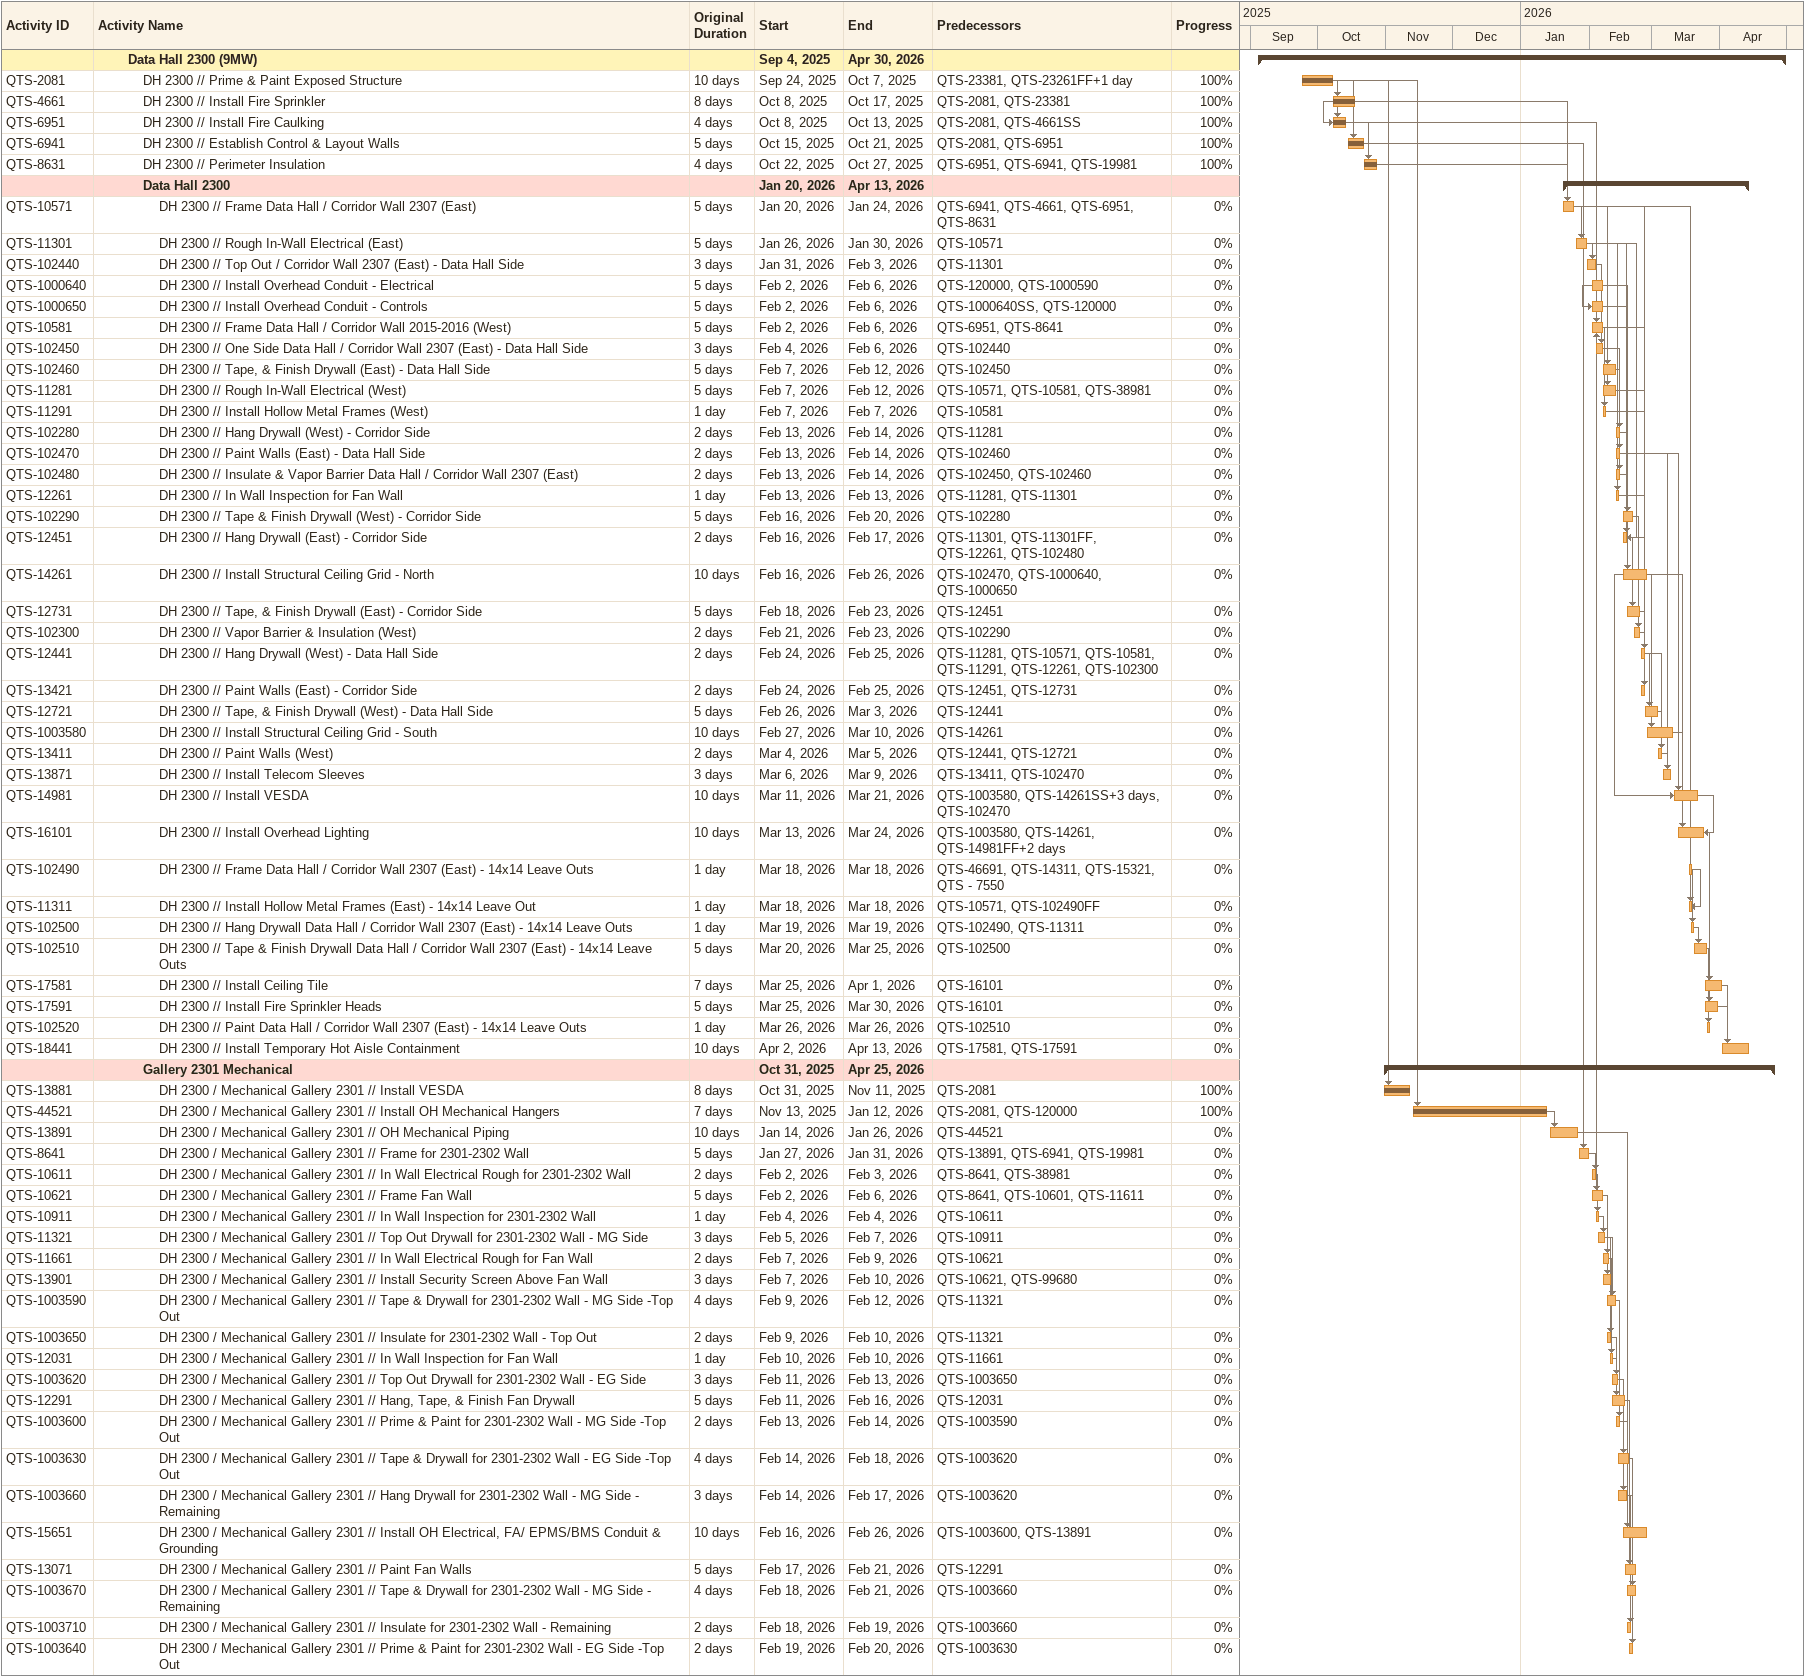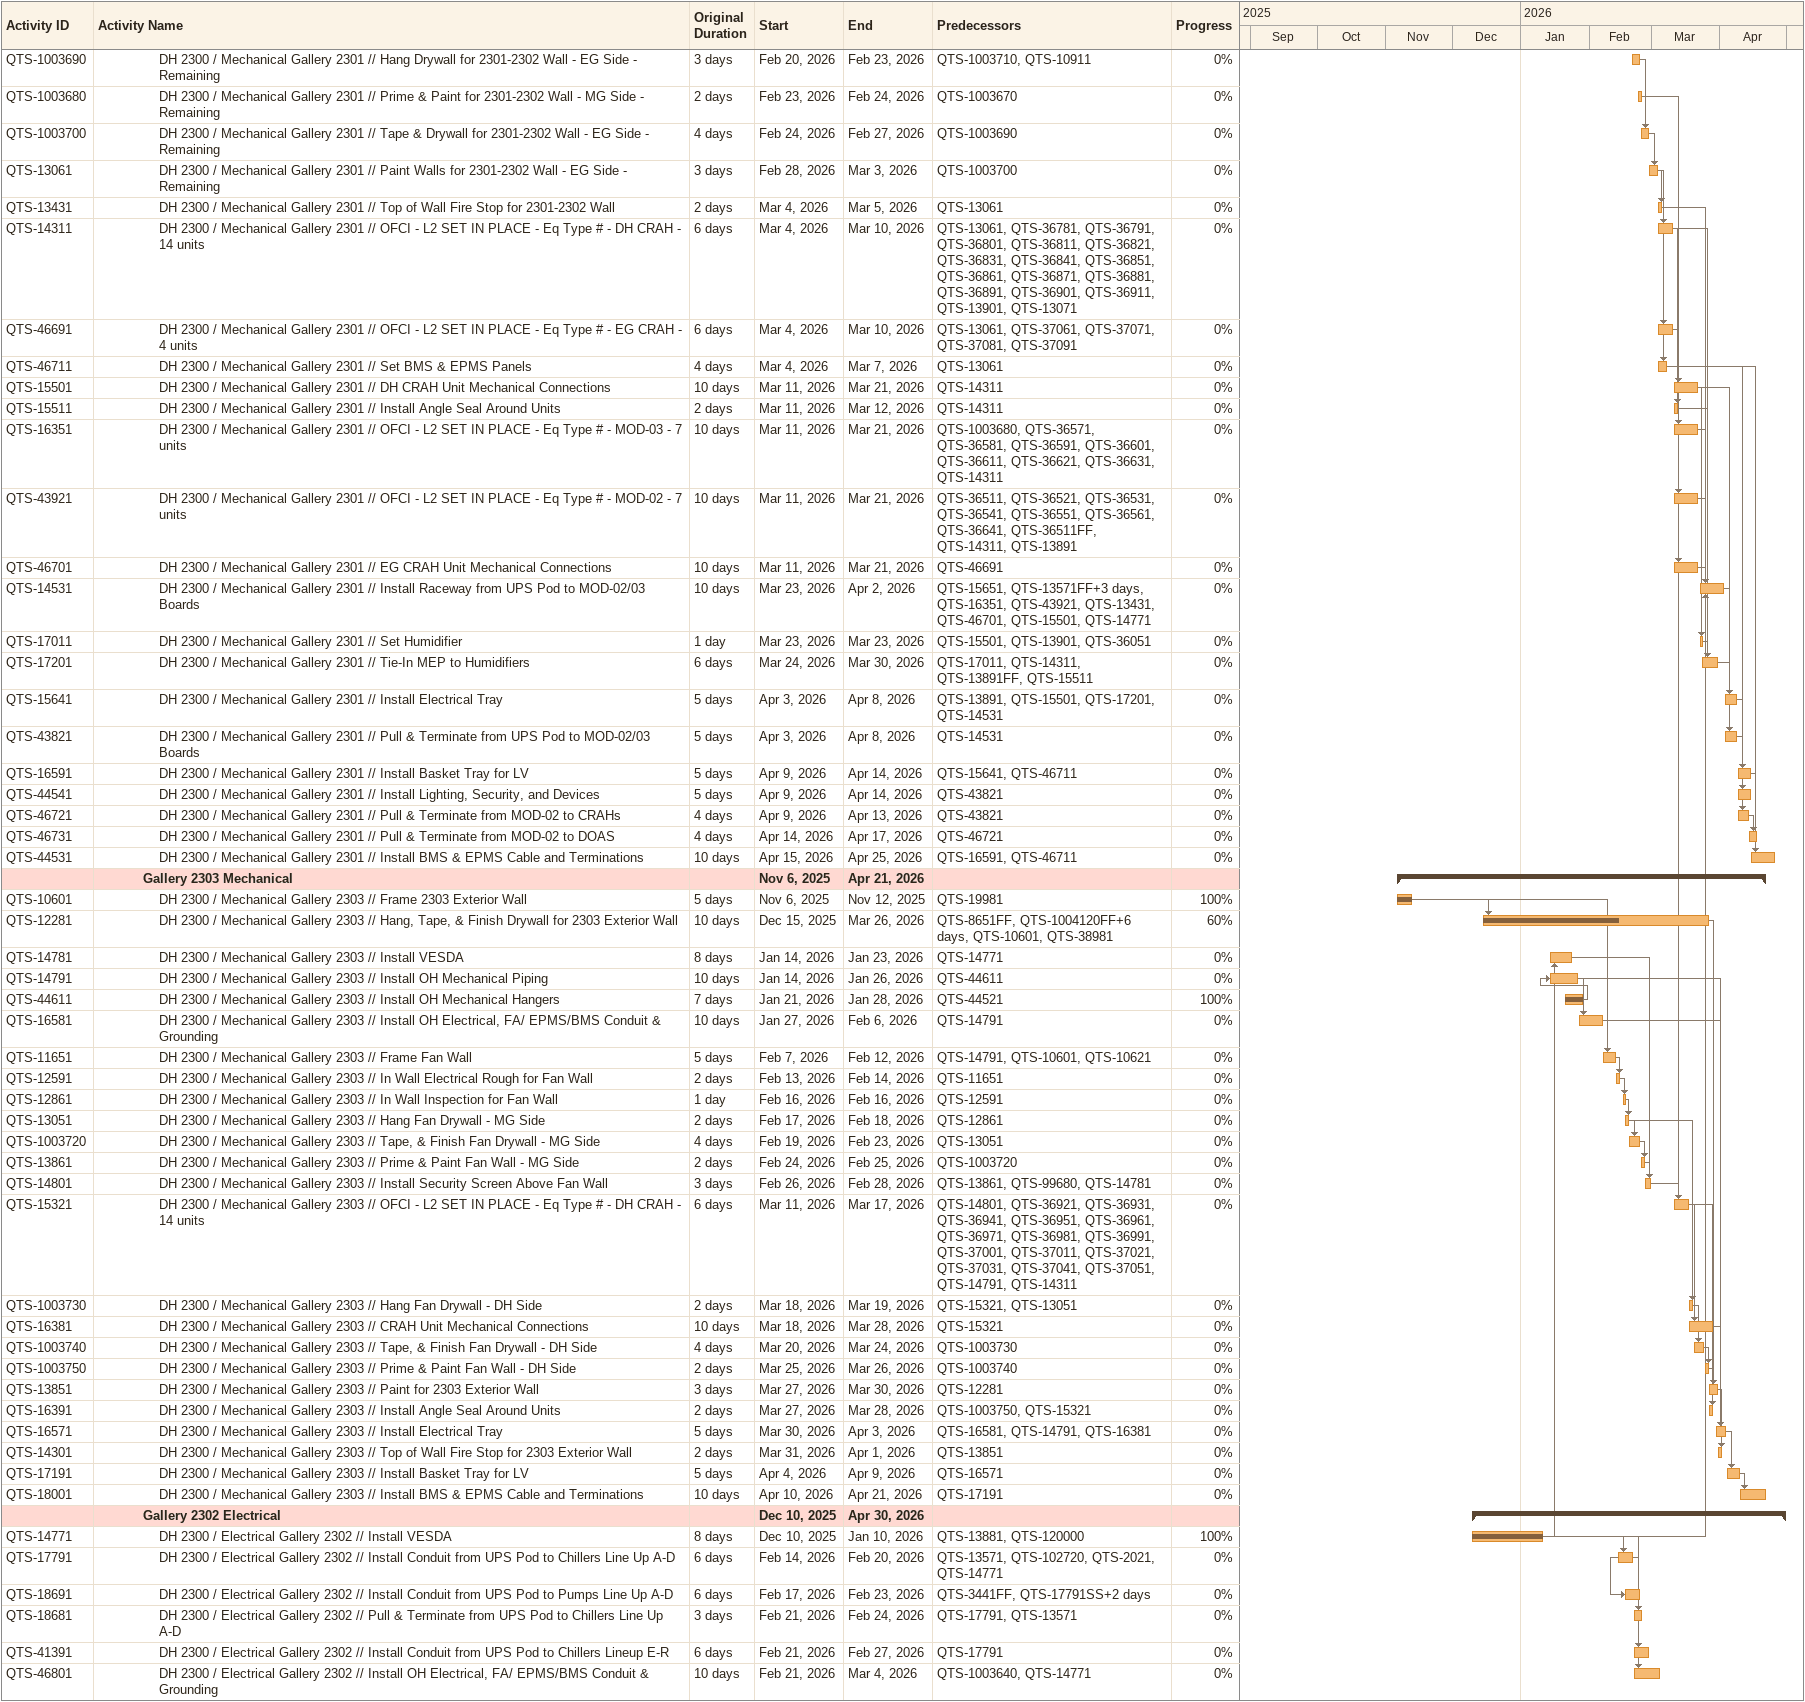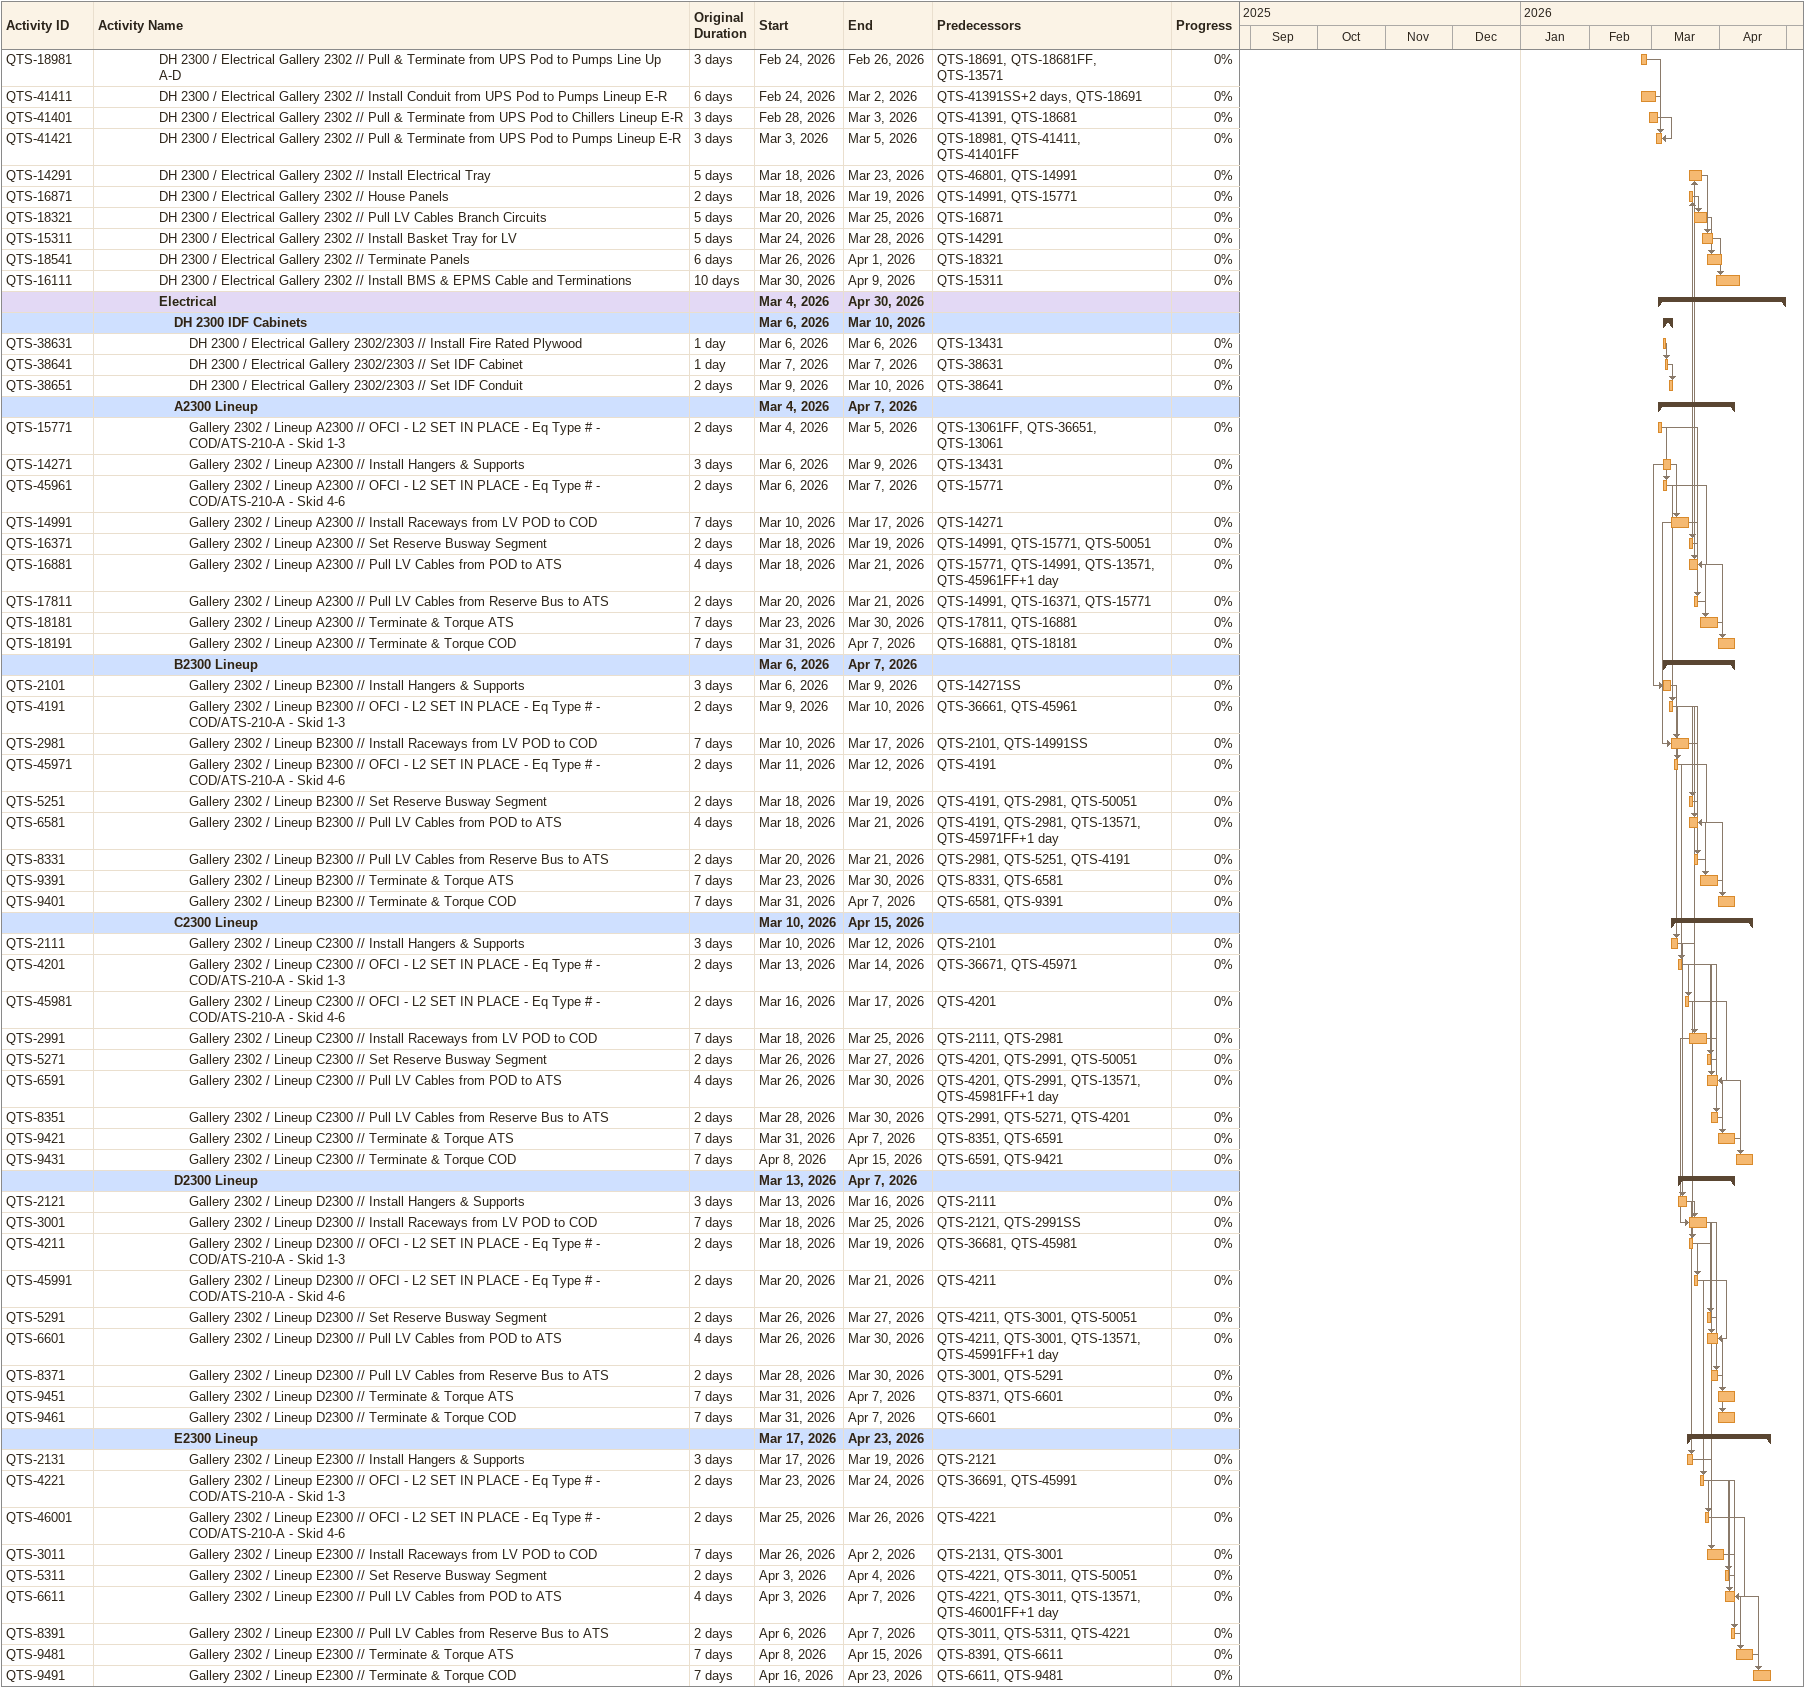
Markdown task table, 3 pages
| ID | Level | Task | Original duration | Start | Finish | Predecessors | % complete |
|---|---|---|---|---|---|---|---|
|  | 3 | **Data Hall 2300 (9MW)** |  | 2025-09-04 | 2026-04-30 |  |  |
| QTS-2081 | 4 | DH 2300 // Prime & Paint Exposed Structure | 10d | 2025-09-24 | 2025-10-07 | QTS-23381, QTS-23261FF+1d | 100 |
| QTS-4661 | 4 | DH 2300 // Install Fire Sprinkler | 8d | 2025-10-08 | 2025-10-17 | QTS-2081, QTS-23381 | 100 |
| QTS-6951 | 4 | DH 2300 // Install Fire Caulking | 4d | 2025-10-08 | 2025-10-13 | QTS-2081, QTS-4661SS | 100 |
| QTS-6941 | 4 | DH 2300 // Establish Control & Layout Walls | 5d | 2025-10-15 | 2025-10-21 | QTS-2081, QTS-6951 | 100 |
| QTS-8631 | 4 | DH 2300 // Perimeter Insulation | 4d | 2025-10-22 | 2025-10-27 | QTS-6951, QTS-6941, QTS-19981 | 100 |
|  | 4 | **Data Hall 2300** |  | 2026-01-20 | 2026-04-13 |  |  |
| QTS-10571 | 5 | DH 2300 // Frame Data Hall / Corridor Wall 2307 (East) | 5d | 2026-01-20 | 2026-01-24 | QTS-6941, QTS-4661, QTS-6951, QTS-8631 | 0 |
| QTS-11301 | 5 | DH 2300 // Rough In-Wall Electrical (East) | 5d | 2026-01-26 | 2026-01-30 | QTS-10571 | 0 |
| QTS-102440 | 5 | DH 2300 // Top Out / Corridor Wall 2307 (East) - Data Hall Side | 3d | 2026-01-31 | 2026-02-03 | QTS-11301 | 0 |
| QTS-1000640 | 5 | DH 2300 // Install Overhead Conduit - Electrical | 5d | 2026-02-02 | 2026-02-06 | QTS-120000, QTS-1000590 | 0 |
| QTS-1000650 | 5 | DH 2300 // Install Overhead Conduit - Controls | 5d | 2026-02-02 | 2026-02-06 | QTS-1000640SS, QTS-120000 | 0 |
| QTS-10581 | 5 | DH 2300 // Frame Data Hall / Corridor Wall 2015-2016 (West) | 5d | 2026-02-02 | 2026-02-06 | QTS-6951, QTS-8641 | 0 |
| QTS-102450 | 5 | DH 2300 // One Side Data Hall / Corridor Wall 2307 (East) - Data Hall Side | 3d | 2026-02-04 | 2026-02-06 | QTS-102440 | 0 |
| QTS-102460 | 5 | DH 2300 // Tape, & Finish Drywall (East) - Data Hall Side | 5d | 2026-02-07 | 2026-02-12 | QTS-102450 | 0 |
| QTS-11281 | 5 | DH 2300 // Rough In-Wall Electrical (West) | 5d | 2026-02-07 | 2026-02-12 | QTS-10571, QTS-10581, QTS-38981 | 0 |
| QTS-11291 | 5 | DH 2300 // Install Hollow Metal Frames (West) | 1d | 2026-02-07 | 2026-02-07 | QTS-10581 | 0 |
| QTS-102280 | 5 | DH 2300 // Hang Drywall (West) - Corridor Side | 2d | 2026-02-13 | 2026-02-14 | QTS-11281 | 0 |
| QTS-102470 | 5 | DH 2300 // Paint Walls (East) - Data Hall Side | 2d | 2026-02-13 | 2026-02-14 | QTS-102460 | 0 |
| QTS-102480 | 5 | DH 2300 // Insulate & Vapor Barrier Data Hall / Corridor Wall 2307 (East) | 2d | 2026-02-13 | 2026-02-14 | QTS-102450, QTS-102460 | 0 |
| QTS-12261 | 5 | DH 2300 // In Wall Inspection for Fan Wall | 1d | 2026-02-13 | 2026-02-13 | QTS-11281, QTS-11301 | 0 |
| QTS-102290 | 5 | DH 2300 // Tape & Finish Drywall (West) - Corridor Side | 5d | 2026-02-16 | 2026-02-20 | QTS-102280 | 0 |
| QTS-12451 | 5 | DH 2300 // Hang Drywall (East) - Corridor Side | 2d | 2026-02-16 | 2026-02-17 | QTS-11301, QTS-11301FF, QTS-12261, QTS-102480 | 0 |
| QTS-14261 | 5 | DH 2300 // Install Structural Ceiling Grid - North | 10d | 2026-02-16 | 2026-02-26 | QTS-102470, QTS-1000640, QTS-1000650 | 0 |
| QTS-12731 | 5 | DH 2300 // Tape, & Finish Drywall (East) - Corridor Side | 5d | 2026-02-18 | 2026-02-23 | QTS-12451 | 0 |
| QTS-102300 | 5 | DH 2300 // Vapor Barrier & Insulation (West) | 2d | 2026-02-21 | 2026-02-23 | QTS-102290 | 0 |
| QTS-12441 | 5 | DH 2300 // Hang Drywall (West) - Data Hall Side | 2d | 2026-02-24 | 2026-02-25 | QTS-11281, QTS-10571, QTS-10581, QTS-11291, QTS-12261, QTS-102300 | 0 |
| QTS-13421 | 5 | DH 2300 // Paint Walls (East) - Corridor Side | 2d | 2026-02-24 | 2026-02-25 | QTS-12451, QTS-12731 | 0 |
| QTS-12721 | 5 | DH 2300 // Tape, & Finish Drywall (West) - Data Hall Side | 5d | 2026-02-26 | 2026-03-03 | QTS-12441 | 0 |
| QTS-1003580 | 5 | DH 2300 // Install Structural Ceiling Grid - South | 10d | 2026-02-27 | 2026-03-10 | QTS-14261 | 0 |
| QTS-13411 | 5 | DH 2300 // Paint Walls (West) | 2d | 2026-03-04 | 2026-03-05 | QTS-12441, QTS-12721 | 0 |
| QTS-13871 | 5 | DH 2300 // Install Telecom Sleeves | 3d | 2026-03-06 | 2026-03-09 | QTS-13411, QTS-102470 | 0 |
| QTS-14981 | 5 | DH 2300 // Install VESDA | 10d | 2026-03-11 | 2026-03-21 | QTS-1003580, QTS-14261SS+3d, QTS-102470 | 0 |
| QTS-16101 | 5 | DH 2300 // Install Overhead Lighting | 10d | 2026-03-13 | 2026-03-24 | QTS-1003580, QTS-14261, QTS-14981FF+2d | 0 |
| QTS-102490 | 5 | DH 2300 // Frame Data Hall / Corridor Wall 2307 (East) - 14x14 Leave Outs | 1d | 2026-03-18 | 2026-03-18 | QTS-46691, QTS-14311, QTS-15321, QTS - 7550 | 0 |
| QTS-11311 | 5 | DH 2300 // Install Hollow Metal Frames (East) - 14x14 Leave Out | 1d | 2026-03-18 | 2026-03-18 | QTS-10571, QTS-102490FF | 0 |
| QTS-102500 | 5 | DH 2300 // Hang Drywall Data Hall / Corridor Wall 2307 (East) - 14x14 Leave Outs | 1d | 2026-03-19 | 2026-03-19 | QTS-102490, QTS-11311 | 0 |
| QTS-102510 | 5 | DH 2300 // Tape & Finish Drywall Data Hall / Corridor Wall 2307 (East) - 14x14 Leave Outs | 5d | 2026-03-20 | 2026-03-25 | QTS-102500 | 0 |
| QTS-17581 | 5 | DH 2300 // Install Ceiling Tile | 7d | 2026-03-25 | 2026-04-01 | QTS-16101 | 0 |
| QTS-17591 | 5 | DH 2300 // Install Fire Sprinkler Heads | 5d | 2026-03-25 | 2026-03-30 | QTS-16101 | 0 |
| QTS-102520 | 5 | DH 2300 // Paint Data Hall / Corridor Wall 2307 (East) - 14x14 Leave Outs | 1d | 2026-03-26 | 2026-03-26 | QTS-102510 | 0 |
| QTS-18441 | 5 | DH 2300 // Install Temporary Hot Aisle Containment | 10d | 2026-04-02 | 2026-04-13 | QTS-17581, QTS-17591 | 0 |
|  | 4 | **Gallery 2301 Mechanical** |  | 2025-10-31 | 2026-04-25 |  |  |
| QTS-13881 | 5 | DH 2300 / Mechanical Gallery 2301 // Install VESDA | 8d | 2025-10-31 | 2025-11-11 | QTS-2081 | 100 |
| QTS-44521 | 5 | DH 2300 / Mechanical Gallery 2301 // Install OH Mechanical Hangers | 7d | 2025-11-13 | 2026-01-12 | QTS-2081, QTS-120000 | 100 |
| QTS-13891 | 5 | DH 2300 / Mechanical Gallery 2301 // OH Mechanical Piping | 10d | 2026-01-14 | 2026-01-26 | QTS-44521 | 0 |
| QTS-8641 | 5 | DH 2300 / Mechanical Gallery 2301 // Frame for 2301-2302 Wall | 5d | 2026-01-27 | 2026-01-31 | QTS-13891, QTS-6941, QTS-19981 | 0 |
| QTS-10611 | 5 | DH 2300 / Mechanical Gallery 2301 // In Wall Electrical Rough for 2301-2302 Wall | 2d | 2026-02-02 | 2026-02-03 | QTS-8641, QTS-38981 | 0 |
| QTS-10621 | 5 | DH 2300 / Mechanical Gallery 2301 // Frame Fan Wall | 5d | 2026-02-02 | 2026-02-06 | QTS-8641, QTS-10601, QTS-11611 | 0 |
| QTS-10911 | 5 | DH 2300 / Mechanical Gallery 2301 // In Wall Inspection for 2301-2302 Wall | 1d | 2026-02-04 | 2026-02-04 | QTS-10611 | 0 |
| QTS-11321 | 5 | DH 2300 / Mechanical Gallery 2301 // Top Out Drywall for 2301-2302 Wall - MG Side | 3d | 2026-02-05 | 2026-02-07 | QTS-10911 | 0 |
| QTS-11661 | 5 | DH 2300 / Mechanical Gallery 2301 // In Wall Electrical Rough for Fan Wall | 2d | 2026-02-07 | 2026-02-09 | QTS-10621 | 0 |
| QTS-13901 | 5 | DH 2300 / Mechanical Gallery 2301 // Install Security Screen Above Fan Wall | 3d | 2026-02-07 | 2026-02-10 | QTS-10621, QTS-99680 | 0 |
| QTS-1003590 | 5 | DH 2300 / Mechanical Gallery 2301 // Tape & Drywall for 2301-2302 Wall - MG Side -Top Out | 4d | 2026-02-09 | 2026-02-12 | QTS-11321 | 0 |
| QTS-1003650 | 5 | DH 2300 / Mechanical Gallery 2301 // Insulate for 2301-2302 Wall - Top Out | 2d | 2026-02-09 | 2026-02-10 | QTS-11321 | 0 |
| QTS-12031 | 5 | DH 2300 / Mechanical Gallery 2301 // In Wall Inspection for Fan Wall | 1d | 2026-02-10 | 2026-02-10 | QTS-11661 | 0 |
| QTS-1003620 | 5 | DH 2300 / Mechanical Gallery 2301 // Top Out Drywall for 2301-2302 Wall - EG Side | 3d | 2026-02-11 | 2026-02-13 | QTS-1003650 | 0 |
| QTS-12291 | 5 | DH 2300 / Mechanical Gallery 2301 // Hang, Tape, & Finish Fan Drywall | 5d | 2026-02-11 | 2026-02-16 | QTS-12031 | 0 |
| QTS-1003600 | 5 | DH 2300 / Mechanical Gallery 2301 // Prime & Paint for 2301-2302 Wall - MG Side -Top Out | 2d | 2026-02-13 | 2026-02-14 | QTS-1003590 | 0 |
| QTS-1003630 | 5 | DH 2300 / Mechanical Gallery 2301 // Tape & Drywall for 2301-2302 Wall - EG Side -Top Out | 4d | 2026-02-14 | 2026-02-18 | QTS-1003620 | 0 |
| QTS-1003660 | 5 | DH 2300 / Mechanical Gallery 2301 // Hang Drywall for 2301-2302 Wall - MG Side - Remaining | 3d | 2026-02-14 | 2026-02-17 | QTS-1003620 | 0 |
| QTS-15651 | 5 | DH 2300 / Mechanical Gallery 2301 // Install OH Electrical, FA/ EPMS/BMS Conduit & Grounding | 10d | 2026-02-16 | 2026-02-26 | QTS-1003600, QTS-13891 | 0 |
| QTS-13071 | 5 | DH 2300 / Mechanical Gallery 2301 // Paint Fan Walls | 5d | 2026-02-17 | 2026-02-21 | QTS-12291 | 0 |
| QTS-1003670 | 5 | DH 2300 / Mechanical Gallery 2301 // Tape & Drywall for 2301-2302 Wall - MG Side - Remaining | 4d | 2026-02-18 | 2026-02-21 | QTS-1003660 | 0 |
| QTS-1003710 | 5 | DH 2300 / Mechanical Gallery 2301 // Insulate for 2301-2302 Wall - Remaining | 2d | 2026-02-18 | 2026-02-19 | QTS-1003660 | 0 |
| QTS-1003640 | 5 | DH 2300 / Mechanical Gallery 2301 // Prime & Paint for 2301-2302 Wall - EG Side -Top Out | 2d | 2026-02-19 | 2026-02-20 | QTS-1003630 | 0 |
| QTS-1003690 | 5 | DH 2300 / Mechanical Gallery 2301 // Hang Drywall for 2301-2302 Wall - EG Side - Remaining | 3d | 2026-02-20 | 2026-02-23 | QTS-1003710, QTS-10911 | 0 |
| QTS-1003680 | 5 | DH 2300 / Mechanical Gallery 2301 // Prime & Paint for 2301-2302 Wall - MG Side - Remaining | 2d | 2026-02-23 | 2026-02-24 | QTS-1003670 | 0 |
| QTS-1003700 | 5 | DH 2300 / Mechanical Gallery 2301 // Tape & Drywall for 2301-2302 Wall - EG Side - Remaining | 4d | 2026-02-24 | 2026-02-27 | QTS-1003690 | 0 |
| QTS-13061 | 5 | DH 2300 / Mechanical Gallery 2301 // Paint Walls for 2301-2302 Wall - EG Side - Remaining | 3d | 2026-02-28 | 2026-03-03 | QTS-1003700 | 0 |
| QTS-13431 | 5 | DH 2300 / Mechanical Gallery 2301 // Top of Wall Fire Stop for 2301-2302 Wall | 2d | 2026-03-04 | 2026-03-05 | QTS-13061 | 0 |
| QTS-14311 | 5 | DH 2300 / Mechanical Gallery 2301 // OFCI - L2 SET IN PLACE - Eq Type # - DH CRAH - 14 units | 6d | 2026-03-04 | 2026-03-10 | QTS-13061, QTS-36781, QTS-36791, QTS-36801, QTS-36811, QTS-36821, QTS-36831, QTS-36841, QTS-36851, QTS-36861, QTS-36871, QTS-36881, QTS-36891, QTS-36901, QTS-36911, QTS-13901, QTS-13071 | 0 |
| QTS-46691 | 5 | DH 2300 / Mechanical Gallery 2301 // OFCI - L2 SET IN PLACE - Eq Type # - EG CRAH - 4 units | 6d | 2026-03-04 | 2026-03-10 | QTS-13061, QTS-37061, QTS-37071, QTS-37081, QTS-37091 | 0 |
| QTS-46711 | 5 | DH 2300 / Mechanical Gallery 2301 // Set BMS & EPMS Panels | 4d | 2026-03-04 | 2026-03-07 | QTS-13061 | 0 |
| QTS-15501 | 5 | DH 2300 / Mechanical Gallery 2301 // DH CRAH Unit Mechanical Connections | 10d | 2026-03-11 | 2026-03-21 | QTS-14311 | 0 |
| QTS-15511 | 5 | DH 2300 / Mechanical Gallery 2301 // Install Angle Seal Around Units | 2d | 2026-03-11 | 2026-03-12 | QTS-14311 | 0 |
| QTS-16351 | 5 | DH 2300 / Mechanical Gallery 2301 // OFCI - L2 SET IN PLACE - Eq Type # - MOD-03 - 7 units | 10d | 2026-03-11 | 2026-03-21 | QTS-1003680, QTS-36571, QTS-36581, QTS-36591, QTS-36601, QTS-36611, QTS-36621, QTS-36631, QTS-14311 | 0 |
| QTS-43921 | 5 | DH 2300 / Mechanical Gallery 2301 // OFCI - L2 SET IN PLACE - Eq Type # - MOD-02 - 7 units | 10d | 2026-03-11 | 2026-03-21 | QTS-36511, QTS-36521, QTS-36531, QTS-36541, QTS-36551, QTS-36561, QTS-36641, QTS-36511FF, QTS-14311, QTS-13891 | 0 |
| QTS-46701 | 5 | DH 2300 / Mechanical Gallery 2301 // EG CRAH Unit Mechanical Connections | 10d | 2026-03-11 | 2026-03-21 | QTS-46691 | 0 |
| QTS-14531 | 5 | DH 2300 / Mechanical Gallery 2301 // Install Raceway from UPS Pod to MOD-02/03 Boards | 10d | 2026-03-23 | 2026-04-02 | QTS-15651, QTS-13571FF+3d, QTS-16351, QTS-43921, QTS-13431, QTS-46701, QTS-15501, QTS-14771 | 0 |
| QTS-17011 | 5 | DH 2300 / Mechanical Gallery 2301 // Set Humidifier | 1d | 2026-03-23 | 2026-03-23 | QTS-15501, QTS-13901, QTS-36051 | 0 |
| QTS-17201 | 5 | DH 2300 / Mechanical Gallery 2301 // Tie-In MEP to Humidifiers | 6d | 2026-03-24 | 2026-03-30 | QTS-17011, QTS-14311, QTS-13891FF, QTS-15511 | 0 |
| QTS-15641 | 5 | DH 2300 / Mechanical Gallery 2301 // Install Electrical Tray | 5d | 2026-04-03 | 2026-04-08 | QTS-13891, QTS-15501, QTS-17201, QTS-14531 | 0 |
| QTS-43821 | 5 | DH 2300 / Mechanical Gallery 2301 // Pull & Terminate from UPS Pod to MOD-02/03 Boards | 5d | 2026-04-03 | 2026-04-08 | QTS-14531 | 0 |
| QTS-16591 | 5 | DH 2300 / Mechanical Gallery 2301 // Install Basket Tray for LV | 5d | 2026-04-09 | 2026-04-14 | QTS-15641, QTS-46711 | 0 |
| QTS-44541 | 5 | DH 2300 / Mechanical Gallery 2301 // Install Lighting, Security, and Devices | 5d | 2026-04-09 | 2026-04-14 | QTS-43821 | 0 |
| QTS-46721 | 5 | DH 2300 / Mechanical Gallery 2301 // Pull & Terminate from MOD-02 to CRAHs | 4d | 2026-04-09 | 2026-04-13 | QTS-43821 | 0 |
| QTS-46731 | 5 | DH 2300 / Mechanical Gallery 2301 // Pull & Terminate from MOD-02 to DOAS | 4d | 2026-04-14 | 2026-04-17 | QTS-46721 | 0 |
| QTS-44531 | 5 | DH 2300 / Mechanical Gallery 2301 // Install BMS & EPMS Cable and Terminations | 10d | 2026-04-15 | 2026-04-25 | QTS-16591, QTS-46711 | 0 |
|  | 4 | **Gallery 2303 Mechanical** |  | 2025-11-06 | 2026-04-21 |  |  |
| QTS-10601 | 5 | DH 2300 / Mechanical Gallery 2303 // Frame 2303 Exterior Wall | 5d | 2025-11-06 | 2025-11-12 | QTS-19981 | 100 |
| QTS-12281 | 5 | DH 2300 / Mechanical Gallery 2303 // Hang, Tape, & Finish Drywall for 2303 Exterior Wall | 10d | 2025-12-15 | 2026-03-26 | QTS-8651FF, QTS-1004120FF+6d, QTS-10601, QTS-38981 | 60 |
| QTS-14781 | 5 | DH 2300 / Mechanical Gallery 2303 // Install VESDA | 8d | 2026-01-14 | 2026-01-23 | QTS-14771 | 0 |
| QTS-14791 | 5 | DH 2300 / Mechanical Gallery 2303 // Install OH Mechanical Piping | 10d | 2026-01-14 | 2026-01-26 | QTS-44611 | 0 |
| QTS-44611 | 5 | DH 2300 / Mechanical Gallery 2303 // Install OH Mechanical Hangers | 7d | 2026-01-21 | 2026-01-28 | QTS-44521 | 100 |
| QTS-16581 | 5 | DH 2300 / Mechanical Gallery 2303 // Install OH Electrical, FA/ EPMS/BMS Conduit & Grounding | 10d | 2026-01-27 | 2026-02-06 | QTS-14791 | 0 |
| QTS-11651 | 5 | DH 2300 / Mechanical Gallery 2303 // Frame Fan Wall | 5d | 2026-02-07 | 2026-02-12 | QTS-14791, QTS-10601, QTS-10621 | 0 |
| QTS-12591 | 5 | DH 2300 / Mechanical Gallery 2303 // In Wall Electrical Rough for Fan Wall | 2d | 2026-02-13 | 2026-02-14 | QTS-11651 | 0 |
| QTS-12861 | 5 | DH 2300 / Mechanical Gallery 2303 // In Wall Inspection for Fan Wall | 1d | 2026-02-16 | 2026-02-16 | QTS-12591 | 0 |
| QTS-13051 | 5 | DH 2300 / Mechanical Gallery 2303 // Hang Fan Drywall - MG Side | 2d | 2026-02-17 | 2026-02-18 | QTS-12861 | 0 |
| QTS-1003720 | 5 | DH 2300 / Mechanical Gallery 2303 // Tape, & Finish Fan Drywall - MG Side | 4d | 2026-02-19 | 2026-02-23 | QTS-13051 | 0 |
| QTS-13861 | 5 | DH 2300 / Mechanical Gallery 2303 // Prime & Paint Fan Wall - MG Side | 2d | 2026-02-24 | 2026-02-25 | QTS-1003720 | 0 |
| QTS-14801 | 5 | DH 2300 / Mechanical Gallery 2303 // Install Security Screen Above Fan Wall | 3d | 2026-02-26 | 2026-02-28 | QTS-13861, QTS-99680, QTS-14781 | 0 |
| QTS-15321 | 5 | DH 2300 / Mechanical Gallery 2303 // OFCI - L2 SET IN PLACE - Eq Type # - DH CRAH - 14 units | 6d | 2026-03-11 | 2026-03-17 | QTS-14801, QTS-36921, QTS-36931, QTS-36941, QTS-36951, QTS-36961, QTS-36971, QTS-36981, QTS-36991, QTS-37001, QTS-37011, QTS-37021, QTS-37031, QTS-37041, QTS-37051, QTS-14791, QTS-14311 | 0 |
| QTS-1003730 | 5 | DH 2300 / Mechanical Gallery 2303 // Hang Fan Drywall - DH Side | 2d | 2026-03-18 | 2026-03-19 | QTS-15321, QTS-13051 | 0 |
| QTS-16381 | 5 | DH 2300 / Mechanical Gallery 2303 // CRAH Unit Mechanical Connections | 10d | 2026-03-18 | 2026-03-28 | QTS-15321 | 0 |
| QTS-1003740 | 5 | DH 2300 / Mechanical Gallery 2303 // Tape, & Finish Fan Drywall - DH Side | 4d | 2026-03-20 | 2026-03-24 | QTS-1003730 | 0 |
| QTS-1003750 | 5 | DH 2300 / Mechanical Gallery 2303 // Prime & Paint Fan Wall - DH Side | 2d | 2026-03-25 | 2026-03-26 | QTS-1003740 | 0 |
| QTS-13851 | 5 | DH 2300 / Mechanical Gallery 2303 // Paint for 2303 Exterior Wall | 3d | 2026-03-27 | 2026-03-30 | QTS-12281 | 0 |
| QTS-16391 | 5 | DH 2300 / Mechanical Gallery 2303 // Install Angle Seal Around Units | 2d | 2026-03-27 | 2026-03-28 | QTS-1003750, QTS-15321 | 0 |
| QTS-16571 | 5 | DH 2300 / Mechanical Gallery 2303 // Install Electrical Tray | 5d | 2026-03-30 | 2026-04-03 | QTS-16581, QTS-14791, QTS-16381 | 0 |
| QTS-14301 | 5 | DH 2300 / Mechanical Gallery 2303 // Top of Wall Fire Stop for 2303 Exterior Wall | 2d | 2026-03-31 | 2026-04-01 | QTS-13851 | 0 |
| QTS-17191 | 5 | DH 2300 / Mechanical Gallery 2303 // Install Basket Tray for LV | 5d | 2026-04-04 | 2026-04-09 | QTS-16571 | 0 |
| QTS-18001 | 5 | DH 2300 / Mechanical Gallery 2303 // Install BMS & EPMS Cable and Terminations | 10d | 2026-04-10 | 2026-04-21 | QTS-17191 | 0 |
|  | 4 | **Gallery 2302 Electrical** |  | 2025-12-10 | 2026-04-30 |  |  |
| QTS-14771 | 5 | DH 2300 / Electrical Gallery 2302 // Install VESDA | 8d | 2025-12-10 | 2026-01-10 | QTS-13881, QTS-120000 | 100 |
| QTS-17791 | 5 | DH 2300 / Electrical Gallery 2302 // Install Conduit from UPS Pod to Chillers Line Up A-D | 6d | 2026-02-14 | 2026-02-20 | QTS-13571, QTS-102720, QTS-2021, QTS-14771 | 0 |
| QTS-18691 | 5 | DH 2300 / Electrical Gallery 2302 // Install Conduit from UPS Pod to Pumps Line Up A-D | 6d | 2026-02-17 | 2026-02-23 | QTS-3441FF, QTS-17791SS+2d | 0 |
| QTS-18681 | 5 | DH 2300 / Electrical Gallery 2302 // Pull & Terminate from UPS Pod to Chillers Line Up A-D | 3d | 2026-02-21 | 2026-02-24 | QTS-17791, QTS-13571 | 0 |
| QTS-41391 | 5 | DH 2300 / Electrical Gallery 2302 // Install Conduit from UPS Pod to Chillers Lineup E-R | 6d | 2026-02-21 | 2026-02-27 | QTS-17791 | 0 |
| QTS-46801 | 5 | DH 2300 / Electrical Gallery 2302 // Install OH Electrical, FA/ EPMS/BMS Conduit & Grounding | 10d | 2026-02-21 | 2026-03-04 | QTS-1003640, QTS-14771 | 0 |
| QTS-18981 | 5 | DH 2300 / Electrical Gallery 2302 // Pull & Terminate from UPS Pod to Pumps Line Up A-D | 3d | 2026-02-24 | 2026-02-26 | QTS-18691, QTS-18681FF, QTS-13571 | 0 |
| QTS-41411 | 5 | DH 2300 / Electrical Gallery 2302 // Install Conduit from UPS Pod to Pumps Lineup E-R | 6d | 2026-02-24 | 2026-03-02 | QTS-41391SS+2d, QTS-18691 | 0 |
| QTS-41401 | 5 | DH 2300 / Electrical Gallery 2302 // Pull & Terminate from UPS Pod to Chillers Lineup E-R | 3d | 2026-02-28 | 2026-03-03 | QTS-41391, QTS-18681 | 0 |
| QTS-41421 | 5 | DH 2300 / Electrical Gallery 2302 // Pull & Terminate from UPS Pod to Pumps Lineup E-R | 3d | 2026-03-03 | 2026-03-05 | QTS-18981, QTS-41411, QTS-41401FF | 0 |
| QTS-14291 | 5 | DH 2300 / Electrical Gallery 2302 // Install Electrical Tray | 5d | 2026-03-18 | 2026-03-23 | QTS-46801, QTS-14991 | 0 |
| QTS-16871 | 5 | DH 2300 / Electrical Gallery 2302 // House Panels | 2d | 2026-03-18 | 2026-03-19 | QTS-14991, QTS-15771 | 0 |
| QTS-18321 | 5 | DH 2300 / Electrical Gallery 2302 // Pull LV Cables Branch Circuits | 5d | 2026-03-20 | 2026-03-25 | QTS-16871 | 0 |
| QTS-15311 | 5 | DH 2300 / Electrical Gallery 2302 // Install Basket Tray for LV | 5d | 2026-03-24 | 2026-03-28 | QTS-14291 | 0 |
| QTS-18541 | 5 | DH 2300 / Electrical Gallery 2302 // Terminate Panels | 6d | 2026-03-26 | 2026-04-01 | QTS-18321 | 0 |
| QTS-16111 | 5 | DH 2300 / Electrical Gallery 2302 // Install BMS & EPMS Cable and Terminations | 10d | 2026-03-30 | 2026-04-09 | QTS-15311 | 0 |
|  | 5 | **Electrical** |  | 2026-03-04 | 2026-04-30 |  |  |
|  | 6 | **DH 2300 IDF Cabinets** |  | 2026-03-06 | 2026-03-10 |  |  |
| QTS-38631 | 7 | DH 2300 / Electrical Gallery 2302/2303 // Install Fire Rated Plywood | 1d | 2026-03-06 | 2026-03-06 | QTS-13431 | 0 |
| QTS-38641 | 7 | DH 2300 / Electrical Gallery 2302/2303 // Set IDF Cabinet | 1d | 2026-03-07 | 2026-03-07 | QTS-38631 | 0 |
| QTS-38651 | 7 | DH 2300 / Electrical Gallery 2302/2303 // Set IDF Conduit | 2d | 2026-03-09 | 2026-03-10 | QTS-38641 | 0 |
|  | 6 | **A2300 Lineup** |  | 2026-03-04 | 2026-04-07 |  |  |
| QTS-15771 | 7 | Gallery 2302 / Lineup A2300 // OFCI - L2 SET IN PLACE - Eq Type # - COD/ATS-210-A - Skid 1-3 | 2d | 2026-03-04 | 2026-03-05 | QTS-13061FF, QTS-36651, QTS-13061 | 0 |
| QTS-14271 | 7 | Gallery 2302 / Lineup A2300 // Install Hangers & Supports | 3d | 2026-03-06 | 2026-03-09 | QTS-13431 | 0 |
| QTS-45961 | 7 | Gallery 2302 / Lineup A2300 // OFCI - L2 SET IN PLACE - Eq Type # - COD/ATS-210-A - Skid 4-6 | 2d | 2026-03-06 | 2026-03-07 | QTS-15771 | 0 |
| QTS-14991 | 7 | Gallery 2302 / Lineup A2300 // Install Raceways from LV POD to COD | 7d | 2026-03-10 | 2026-03-17 | QTS-14271 | 0 |
| QTS-16371 | 7 | Gallery 2302 / Lineup A2300 // Set Reserve Busway Segment | 2d | 2026-03-18 | 2026-03-19 | QTS-14991, QTS-15771, QTS-50051 | 0 |
| QTS-16881 | 7 | Gallery 2302 / Lineup A2300 // Pull LV Cables from POD to ATS | 4d | 2026-03-18 | 2026-03-21 | QTS-15771, QTS-14991, QTS-13571, QTS-45961FF+1d | 0 |
| QTS-17811 | 7 | Gallery 2302 / Lineup A2300 // Pull LV Cables from Reserve Bus to ATS | 2d | 2026-03-20 | 2026-03-21 | QTS-14991, QTS-16371, QTS-15771 | 0 |
| QTS-18181 | 7 | Gallery 2302 / Lineup A2300 // Terminate & Torque ATS | 7d | 2026-03-23 | 2026-03-30 | QTS-17811, QTS-16881 | 0 |
| QTS-18191 | 7 | Gallery 2302 / Lineup A2300 // Terminate & Torque COD | 7d | 2026-03-31 | 2026-04-07 | QTS-16881, QTS-18181 | 0 |
|  | 6 | **B2300 Lineup** |  | 2026-03-06 | 2026-04-07 |  |  |
| QTS-2101 | 7 | Gallery 2302 / Lineup B2300 // Install Hangers & Supports | 3d | 2026-03-06 | 2026-03-09 | QTS-14271SS | 0 |
| QTS-4191 | 7 | Gallery 2302 / Lineup B2300 // OFCI - L2 SET IN PLACE - Eq Type # - COD/ATS-210-A - Skid 1-3 | 2d | 2026-03-09 | 2026-03-10 | QTS-36661, QTS-45961 | 0 |
| QTS-2981 | 7 | Gallery 2302 / Lineup B2300 // Install Raceways from LV POD to COD | 7d | 2026-03-10 | 2026-03-17 | QTS-2101, QTS-14991SS | 0 |
| QTS-45971 | 7 | Gallery 2302 / Lineup B2300 // OFCI - L2 SET IN PLACE - Eq Type # - COD/ATS-210-A - Skid 4-6 | 2d | 2026-03-11 | 2026-03-12 | QTS-4191 | 0 |
| QTS-5251 | 7 | Gallery 2302 / Lineup B2300 // Set Reserve Busway Segment | 2d | 2026-03-18 | 2026-03-19 | QTS-4191, QTS-2981, QTS-50051 | 0 |
| QTS-6581 | 7 | Gallery 2302 / Lineup B2300 // Pull LV Cables from POD to ATS | 4d | 2026-03-18 | 2026-03-21 | QTS-4191, QTS-2981, QTS-13571, QTS-45971FF+1d | 0 |
| QTS-8331 | 7 | Gallery 2302 / Lineup B2300 // Pull LV Cables from Reserve Bus to ATS | 2d | 2026-03-20 | 2026-03-21 | QTS-2981, QTS-5251, QTS-4191 | 0 |
| QTS-9391 | 7 | Gallery 2302 / Lineup B2300 // Terminate & Torque ATS | 7d | 2026-03-23 | 2026-03-30 | QTS-8331, QTS-6581 | 0 |
| QTS-9401 | 7 | Gallery 2302 / Lineup B2300 // Terminate & Torque COD | 7d | 2026-03-31 | 2026-04-07 | QTS-6581, QTS-9391 | 0 |
|  | 6 | **C2300 Lineup** |  | 2026-03-10 | 2026-04-15 |  |  |
| QTS-2111 | 7 | Gallery 2302 / Lineup C2300 // Install Hangers & Supports | 3d | 2026-03-10 | 2026-03-12 | QTS-2101 | 0 |
| QTS-4201 | 7 | Gallery 2302 / Lineup C2300 // OFCI - L2 SET IN PLACE - Eq Type # - COD/ATS-210-A - Skid 1-3 | 2d | 2026-03-13 | 2026-03-14 | QTS-36671, QTS-45971 | 0 |
| QTS-45981 | 7 | Gallery 2302 / Lineup C2300 // OFCI - L2 SET IN PLACE - Eq Type # - COD/ATS-210-A - Skid 4-6 | 2d | 2026-03-16 | 2026-03-17 | QTS-4201 | 0 |
| QTS-2991 | 7 | Gallery 2302 / Lineup C2300 // Install Raceways from LV POD to COD | 7d | 2026-03-18 | 2026-03-25 | QTS-2111, QTS-2981 | 0 |
| QTS-5271 | 7 | Gallery 2302 / Lineup C2300 // Set Reserve Busway Segment | 2d | 2026-03-26 | 2026-03-27 | QTS-4201, QTS-2991, QTS-50051 | 0 |
| QTS-6591 | 7 | Gallery 2302 / Lineup C2300 // Pull LV Cables from POD to ATS | 4d | 2026-03-26 | 2026-03-30 | QTS-4201, QTS-2991, QTS-13571, QTS-45981FF+1d | 0 |
| QTS-8351 | 7 | Gallery 2302 / Lineup C2300 // Pull LV Cables from Reserve Bus to ATS | 2d | 2026-03-28 | 2026-03-30 | QTS-2991, QTS-5271, QTS-4201 | 0 |
| QTS-9421 | 7 | Gallery 2302 / Lineup C2300 // Terminate & Torque ATS | 7d | 2026-03-31 | 2026-04-07 | QTS-8351, QTS-6591 | 0 |
| QTS-9431 | 7 | Gallery 2302 / Lineup C2300 // Terminate & Torque COD | 7d | 2026-04-08 | 2026-04-15 | QTS-6591, QTS-9421 | 0 |
|  | 6 | **D2300 Lineup** |  | 2026-03-13 | 2026-04-07 |  |  |
| QTS-2121 | 7 | Gallery 2302 / Lineup D2300 // Install Hangers & Supports | 3d | 2026-03-13 | 2026-03-16 | QTS-2111 | 0 |
| QTS-3001 | 7 | Gallery 2302 / Lineup D2300 // Install Raceways from LV POD to COD | 7d | 2026-03-18 | 2026-03-25 | QTS-2121, QTS-2991SS | 0 |
| QTS-4211 | 7 | Gallery 2302 / Lineup D2300 // OFCI - L2 SET IN PLACE - Eq Type # - COD/ATS-210-A - Skid 1-3 | 2d | 2026-03-18 | 2026-03-19 | QTS-36681, QTS-45981 | 0 |
| QTS-45991 | 7 | Gallery 2302 / Lineup D2300 // OFCI - L2 SET IN PLACE - Eq Type # - COD/ATS-210-A - Skid 4-6 | 2d | 2026-03-20 | 2026-03-21 | QTS-4211 | 0 |
| QTS-5291 | 7 | Gallery 2302 / Lineup D2300 // Set Reserve Busway Segment | 2d | 2026-03-26 | 2026-03-27 | QTS-4211, QTS-3001, QTS-50051 | 0 |
| QTS-6601 | 7 | Gallery 2302 / Lineup D2300 // Pull LV Cables from POD to ATS | 4d | 2026-03-26 | 2026-03-30 | QTS-4211, QTS-3001, QTS-13571, QTS-45991FF+1d | 0 |
| QTS-8371 | 7 | Gallery 2302 / Lineup D2300 // Pull LV Cables from Reserve Bus to ATS | 2d | 2026-03-28 | 2026-03-30 | QTS-3001, QTS-5291 | 0 |
| QTS-9451 | 7 | Gallery 2302 / Lineup D2300 // Terminate & Torque ATS | 7d | 2026-03-31 | 2026-04-07 | QTS-8371, QTS-6601 | 0 |
| QTS-9461 | 7 | Gallery 2302 / Lineup D2300 // Terminate & Torque COD | 7d | 2026-03-31 | 2026-04-07 | QTS-6601 | 0 |
|  | 6 | **E2300 Lineup** |  | 2026-03-17 | 2026-04-23 |  |  |
| QTS-2131 | 7 | Gallery 2302 / Lineup E2300 // Install Hangers & Supports | 3d | 2026-03-17 | 2026-03-19 | QTS-2121 | 0 |
| QTS-4221 | 7 | Gallery 2302 / Lineup E2300 // OFCI - L2 SET IN PLACE - Eq Type # - COD/ATS-210-A - Skid 1-3 | 2d | 2026-03-23 | 2026-03-24 | QTS-36691, QTS-45991 | 0 |
| QTS-46001 | 7 | Gallery 2302 / Lineup E2300 // OFCI - L2 SET IN PLACE - Eq Type # - COD/ATS-210-A - Skid 4-6 | 2d | 2026-03-25 | 2026-03-26 | QTS-4221 | 0 |
| QTS-3011 | 7 | Gallery 2302 / Lineup E2300 // Install Raceways from LV POD to COD | 7d | 2026-03-26 | 2026-04-02 | QTS-2131, QTS-3001 | 0 |
| QTS-5311 | 7 | Gallery 2302 / Lineup E2300 // Set Reserve Busway Segment | 2d | 2026-04-03 | 2026-04-04 | QTS-4221, QTS-3011, QTS-50051 | 0 |
| QTS-6611 | 7 | Gallery 2302 / Lineup E2300 // Pull LV Cables from POD to ATS | 4d | 2026-04-03 | 2026-04-07 | QTS-4221, QTS-3011, QTS-13571, QTS-46001FF+1d | 0 |
| QTS-8391 | 7 | Gallery 2302 / Lineup E2300 // Pull LV Cables from Reserve Bus to ATS | 2d | 2026-04-06 | 2026-04-07 | QTS-3011, QTS-5311, QTS-4221 | 0 |
| QTS-9481 | 7 | Gallery 2302 / Lineup E2300 // Terminate & Torque ATS | 7d | 2026-04-08 | 2026-04-15 | QTS-8391, QTS-6611 | 0 |
| QTS-9491 | 7 | Gallery 2302 / Lineup E2300 // Terminate & Torque COD | 7d | 2026-04-16 | 2026-04-23 | QTS-6611, QTS-9481 | 0 |
